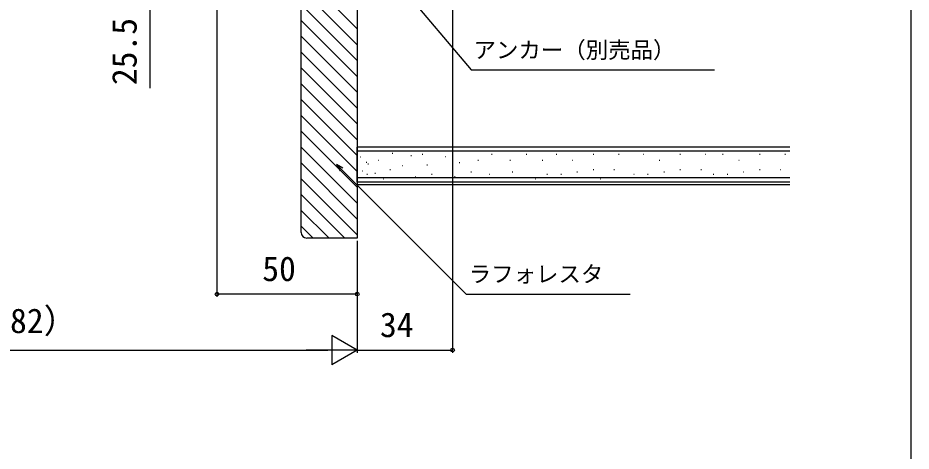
# Model space of a CAD drawing. Units: millimetres, scale not verified. Extents: x -525 to 525, y -783 to 779.
# Drawn here: x 206.5 to 525, y -9 to 145.7 of the extents above; entities that cross this region are included whole.
import ezdxf
from ezdxf.enums import TextEntityAlignment as Align

# ---------------------------------------------------------------- set-up
doc = ezdxf.new("R2010")
doc.units = ezdxf.units.MM
doc.header["$LTSCALE"] = 4
for name, color, linetype in [('0-7_YKK_D', 6, 'Continuous'), ('0-8_YKK_ZWAK', 7, 'Continuous'), ('0-9_YSS_K', 3, 'Continuous'), ('0-A_YSS_KE', 3, 'Continuous')]:
    doc.layers.add(name, color=color, linetype=linetype)
doc.styles.add('ＭＳ ゴシック', font='')
doc.styles.get('ＭＳ ゴシック').set_extended_font_data('MS Gothic')

msp = doc.modelspace()

# ---------------------------------------------------------------- linework, layer by layer
at = {"layer": '0-7_YKK_D'}
for p, q in [((361.51, 237.1), (361.51, 26.1)), ((277.51, 164.409), (277.51, 46.1)), ((327.51, 66.1), (327.51, 26.1)), ((327.51, 66.1), (327.51, 46.1)), ((327.51, 66.1), (327.51, 26.1)), ((327.51, 47.1), (277.51, 47.1)), ((327.51, 27.1), (318.416, 32.35)), ((318.416, 32.35), (318.416, 21.85)), ((96.01, 27.1), (317.01, 27.1)), ((327.51, 27.1), (309.323, 27.1)), ((327.51, 27.1), (318.416, 21.85)), ((327.51, 27.1), (361.51, 27.1))]:
    msp.add_line(p, q, dxfattribs=at)
for points in [[(253.508, 180.6), (253.508, 155.1), (253.508, 120.595)], [(342.147, 158.006), (343.786, 156.052), (368.08, 127.1), (454.838, 127.1)], [(322.371, 92.054), (320.085, 93.374), (321.405, 91.087)], [(320.085, 93.374), (321.888, 91.571), (366.358, 47.1), (424.773, 47.1)]]:
    msp.add_lwpolyline(points, dxfattribs=at)
for centre in [(277.51, 47.1), (327.51, 47.1), (361.51, 27.1)]:
    msp.add_circle(centre, 0.637, dxfattribs=at)
at = {"layer": '0-8_YKK_ZWAK'}
msp.add_lwpolyline([(-525, -782.9), (525, -782.9), (525, 747.1)], dxfattribs=at)
at = {"layer": '0-9_YSS_K'}
for p, q in [((309.022, 154.612), (327.51, 136.124)), ((314.191, 155.1), (327.51, 141.781)), ((307.51, 150.468), (327.51, 130.468)), ((307.51, 144.811), (327.51, 124.811)), ((307.51, 139.154), (327.51, 119.154)), ((307.51, 133.497), (327.51, 113.497)), ((307.51, 127.84), (327.51, 107.84)), ((307.51, 122.183), (327.51, 102.183)), ((307.51, 116.526), (327.51, 96.526)), ((307.51, 110.87), (327.51, 90.87)), ((307.51, 105.213), (327.51, 85.213)), ((307.51, 99.556), (327.51, 79.556)), ((481.7, 98.1), (327.51, 98.1)), ((328.627, 96.152), (328.827, 96.152)), ((339.992, 97.381), (340.192, 97.381)), ((346.618, 96.601), (346.818, 96.601)), ((350.709, 97.034), (350.909, 97.034)), ((358.951, 96.21), (359.151, 96.21)), ((375.434, 97.034), (375.634, 97.034)), ((387.728, 97.034), (387.928, 97.034)), ((398.442, 97.034), (398.642, 97.034)), ((411.628, 97.034), (411.828, 97.034)), ((420.694, 97.034), (420.894, 97.034)), ((429.401, 97.034), (429.601, 97.034)), ((442.588, 97.034), (442.788, 97.034)), ((451.653, 97.034), (451.853, 97.034)), ((457.768, 97.034), (457.968, 97.034)), ((470.955, 97.034), (471.155, 97.034)), ((480.021, 97.034), (480.221, 97.034)), ((307.51, 93.899), (327.51, 73.899)), ((330.702, 94.152), (330.902, 94.152)), ((331.302, 93.621), (331.502, 93.621)), ((335.05, 94.886), (335.25, 94.886)), ((343.5, 92.983), (343.7, 92.983)), ((352.358, 93.238), (352.558, 93.238)), ((363.896, 94.062), (364.096, 94.062)), ((370.489, 94.886), (370.689, 94.886)), ((381.959, 94.886), (382.159, 94.886)), ((393.497, 94.886), (393.697, 94.886)), ((404.211, 94.886), (404.411, 94.886)), ((435.17, 94.886), (435.37, 94.886)), ((463.537, 94.886), (463.737, 94.886)), ((329.342, 91.1), (329.542, 91.1)), ((330.929, 89.941), (331.129, 89.941)), ((333.823, 90.259), (334.023, 90.259)), ((339.171, 91.589), (339.371, 91.589)), ((354.006, 89.941), (354.206, 89.941)), ((368.017, 90.765), (368.217, 90.765)), ((374.61, 89.941), (374.81, 89.941)), ((382.783, 90.765), (382.983, 90.765)), ((395.145, 89.941), (395.345, 89.941)), ((400.09, 89.941), (400.29, 89.941)), ((405.859, 90.765), (406.059, 90.765)), ((411.628, 91.589), (411.828, 91.589)), ((419.046, 91.589), (419.246, 91.589)), ((426.104, 89.941), (426.304, 89.941)), ((431.049, 89.941), (431.249, 89.941)), ((436.818, 90.765), (437.018, 90.765)), ((442.588, 91.589), (442.788, 91.589)), ((450.005, 91.589), (450.205, 91.589)), ((454.472, 89.941), (454.672, 89.941)), ((459.417, 89.941), (459.617, 89.941)), ((465.186, 90.765), (465.386, 90.765)), ((470.955, 91.589), (471.155, 91.589)), ((478.372, 91.589), (478.572, 91.589)), ((307.51, 88.242), (327.51, 68.242)), ((481.7, 88.6), (327.51, 88.6)), ((481.7, 86.1), (327.51, 86.1)), ((327.974, 88.695), (328.174, 88.695)), ((336.699, 88.293), (336.899, 88.293)), ((343.31, 88.695), (343.51, 88.695)), ((348.237, 89.117), (348.437, 89.117)), ((362.247, 89.117), (362.447, 89.117)), ((391.024, 88.293), (391.224, 88.293)), ((414.101, 88.293), (414.301, 88.293)), ((307.51, 82.609), (322.995, 67.124)), ((307.51, 76.953), (317.338, 67.124)), ((307.51, 71.296), (311.681, 67.124))]:
    msp.add_line(p, q, dxfattribs=at)
at = {"layer": '0-A_YSS_KE'}
for p, q in [((481.7, 99.6), (327.51, 99.6)), ((327.51, 87.1), (327.51, 99.6)), ((481.7, 87.1), (327.51, 87.1))]:
    msp.add_line(p, q, dxfattribs=at)
msp.add_lwpolyline([(307.51, 69.1), (307.51, 153.1), (309.51, 155.1), (327.51, 155.1), (327.51, 67.1), (309.51, 67.1)], dxfattribs=at)
msp.add_arc((309.51, 69.1), 2, 180, 270, dxfattribs=at)

# ---------------------------------------------------------------- texts
at = {"layer": '0-7_YKK_D', "style": 'ＭＳ ゴシック'}
msp.add_text('25.5', height=8.798, rotation=90, dxfattribs=at).set_placement((251.508, 121.709), align=Align.BOTTOM_LEFT)
for s, height, p in [('アンカー（別売品）', 5.865, (368.969, 129.565)), ('50', 8.798, (293.646, 49.1)), ('ラフォレスタ', 5.865, (367.248, 49.565)), ('W（982）', 8.798, (179.748, 30.532)), ('34', 8.798, (335.612, 29.1))]:
    msp.add_text(s, height=height, dxfattribs=at).set_placement(p, align=Align.BOTTOM_LEFT)

doc.saveas('drawing.dxf')
